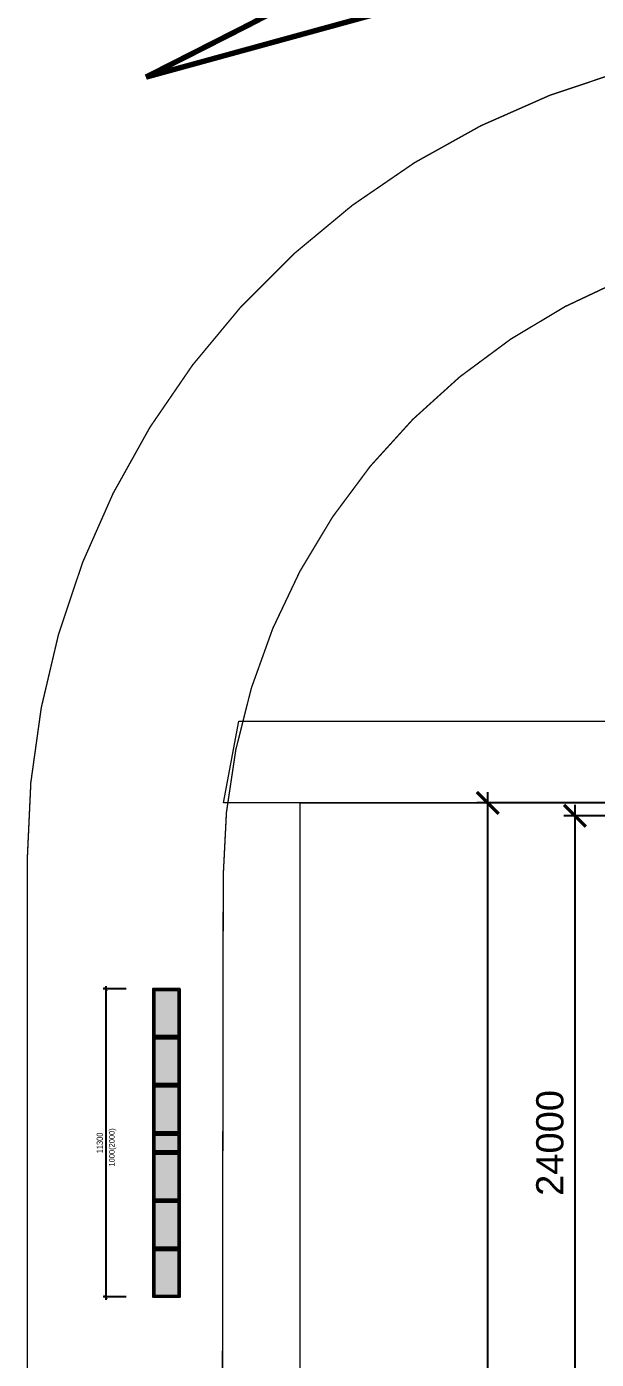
# Model space of a CAD drawing. Header units: millimetres. Extents: x 325046 to 1268204, y 1875583 to 2761998.
# Drawn here: x 676079 to 696971, y 2570956 to 2619836 of the extents above; entities that cross this region are included whole.
import ezdxf

# ---------------------------------------------------------------- set-up
doc = ezdxf.new("R2010")
doc.units = ezdxf.units.MM
doc.header["$LTSCALE"] = 100
doc.header["$PDMODE"] = 65
doc.layers.add('FASÁDY filling', color=7, linetype='Continuous', lineweight=5)
doc.layers.add('ŠFAF - okna', color=8, linetype='Continuous', lineweight=13)
for name, color, linetype, lineweight, true_color in [('Komunikace - obrys - 1.etapa', 7, 'Continuous', 15, 0x901be4), ('Komunikace - obrys - páteřní', 7, 'Continuous', 25, 0xd91268), ('Manipulační - obrys - 1. etapa', 7, 'Continuous', 13, 0x1a63a8), ('Pěší - obrys - 1. etapa', 7, 'Continuous', 13, 0x1a63a8)]:
    doc.layers.add(name, color=color, linetype=linetype, lineweight=lineweight, true_color=true_color)
for name, color, linetype in [('kóty 100', 5, 'Continuous'), ('Kóty osové', 5, 'Continuous'), ('OKNA - RASTR', 5, 'Continuous')]:
    doc.layers.add(name, color=color, linetype=linetype)
doc.styles.add('ARIAL NARROW', font='ARIALN.TTF')
doc.styles.add('ARIL-TENKÝ', font='arial.ttf')
doc.dimstyles.new('100', dxfattribs={"dimscale": 100, "dimtxt": 2.3, "dimasz": 1.5, "dimexe": 1, "dimexo": 4, "dimgap": 1, "dimtad": 1, "dimdec": 0, "dimzin": 0, "dimdsep": 46, "dimtxsty": 'ARIAL NARROW', "dimblk": 'ARCHTICK', "dimcen": 4, "dimdle": 1, "dimclrd": 256, "dimclre": 256, "dimclrt": 7, "dimadec": 0, "dimazin": 0, "dimtfac": 1, "dimtdec": 0, "dimtix": 1, "dimtofl": 0, "dimtmove": 0, "dimatfit": 2, "dimldrblk": 'OBLIQUE', "dimfxl": 1, "dimtolj": 1, "dimtzin": 0, "dimlwd": -1, "dimlwe": -1, "dimarcsym": 1})
doc.dimstyles.new('400', dxfattribs={"dimscale": 400, "dimtxt": 2.5, "dimasz": 2, "dimexe": 1, "dimexo": 12, "dimgap": 1, "dimtad": 1, "dimdec": 0, "dimzin": 0, "dimdsep": 46, "dimtxsty": 'ARIL-TENKÝ', "dimblk": 'ARCHTICK', "dimcen": 4, "dimdle": 1, "dimclrd": 256, "dimclre": 256, "dimclrt": 7, "dimadec": 0, "dimazin": 0, "dimtfac": 1, "dimtdec": 0, "dimtix": 1, "dimtofl": 0, "dimtmove": 0, "dimatfit": 0, "dimldrblk": 'OBLIQUE', "dimfxl": 1, "dimtolj": 1, "dimtzin": 0, "dimlwd": -1, "dimlwe": -1, "dimarcsym": 0})

# ---------------------------------------------------------------- blocks, each defined once
blk = doc.blocks.new('_ARCHTICK')
at = {"color": 0, "linetype": 'ByBlock', "const_width": 0.15}
blk.add_lwpolyline([(-0.5, -0.5), (0.5, 0.5)], dxfattribs=at)
blk = doc.blocks.new('*D295')
at = {"layer": 'Defpoints', "color": 0, "transparency": 16777216}
for p in [(705079, 2590893), (696183, 2566893), (706919, 2566893)]:
    blk.add_point(p, dxfattribs=at)
at = {"layer": 'Kóty osové', "transparency": 16777216}
for p, q in [((696183, 2591293), (696183, 2566493)), ((700279, 2590893), (695783, 2590893)), ((702119, 2566893), (695783, 2566893))]:
    blk.add_line(p, q, dxfattribs=at)
at = {"layer": 'Kóty osové', "transparency": 16777216, "xscale": 800, "yscale": 800, "zscale": 800}
for p, rotation in [((696183, 2590893), 90), ((696183, 2566893), 270)]:
    blk.add_blockref('_ARCHTICK', p, dxfattribs=dict(at, rotation=rotation))
at = {"layer": 'Kóty osové', "color": 7, "transparency": 16777216, "insert": (695272, 2578893), "char_height": 1000, "attachment_point": 5, "rotation": 90, "style": 'ARIL-TENKÝ'}
blk.add_mtext('\\A1;24000', dxfattribs=at)
blk = doc.blocks.new('_Oblique')
at = {"color": 0, "lineweight": -2}
blk.add_line((-0.5, -0.5), (0.5, 0.5), dxfattribs=at)
blk = doc.blocks.new('*D518')
at = {"layer": 'Defpoints', "color": 0, "ltscale": 100, "transparency": 16777216}
for p in [(680133, 2584543), (678980, 2573243), (680133, 2573243)]:
    blk.add_point(p, dxfattribs=at)
at = {"layer": 'kóty 100', "ltscale": 100, "transparency": 16777216}
for p, q in [((679733, 2584543), (678880, 2584543)), ((678980, 2584643), (678980, 2573143)), ((679733, 2573243), (678880, 2573243))]:
    blk.add_line(p, q, dxfattribs=at)
at = {"layer": 'kóty 100', "ltscale": 100, "transparency": 16777216, "xscale": 150, "yscale": 150, "zscale": 150}
for p, rotation in [((678980, 2584543), 90), ((678980, 2573243), 270)]:
    blk.add_blockref('_ARCHTICK', p, dxfattribs=dict(at, rotation=rotation))
at = {"layer": 'kóty 100', "color": 7, "ltscale": 100, "transparency": 16777216, "insert": (678763, 2578893), "char_height": 230, "attachment_point": 5, "rotation": 90, "style": 'ARIAL NARROW'}
blk.add_mtext('\\A1;11300', dxfattribs=at)
blk = doc.blocks.new('*D1558')
at = {"layer": 'Defpoints', "color": 0, "transparency": 16777216}
for p in [(692991, 2591363), (705684, 2591363), (705684, 2470423)]:
    blk.add_point(p, dxfattribs=at)
at = {"layer": 'Kóty osové', "transparency": 16777216}
for p, q in [((692991, 2470023), (692991, 2591763)), ((700884, 2591363), (692591, 2591363)), ((700884, 2470423), (692591, 2470423))]:
    blk.add_line(p, q, dxfattribs=at)
at = {"layer": 'Kóty osové', "transparency": 16777216, "xscale": 800, "yscale": 800, "zscale": 800}
for p, rotation in [((692991, 2591363), 90), ((692991, 2470423), 270)]:
    blk.add_blockref('_ARCHTICK', p, dxfattribs=dict(at, rotation=rotation))
at = {"layer": 'Kóty osové', "color": 7, "transparency": 16777216, "insert": (692080, 2530893), "char_height": 1000, "attachment_point": 5, "rotation": 90, "style": 'ARIL-TENKÝ'}
blk.add_mtext('\\A1;120940', dxfattribs=at)

msp = doc.modelspace()

# ---------------------------------------------------------------- hatches: boundary and pattern name
at = {"layer": 'FASÁDY filling', "true_color": 0x373f43}
h = msp.add_hatch(color=149, dxfattribs=at)
h.paths.add_polyline_path([(681703.7, 2584542.7), (680703.7, 2584542.7), (680703.7, 2582776.1), (681703.7, 2582776.1)])
h.paths.add_polyline_path([(680763.7, 2582836.1), (680763.7, 2584482.7), (681643.7, 2584482.7), (681643.7, 2582836.1)], flags=16)
h.paths.add_polyline_path([(681703.7, 2582776.1), (680703.7, 2582776.1), (680703.7, 2581009.4), (681703.7, 2581009.4)])
h.paths.add_polyline_path([(681643.7, 2582716.1), (681643.7, 2581069.4), (680763.7, 2581069.4), (680763.7, 2582716.1)], flags=16)
h.paths.add_polyline_path([(681703.7, 2581009.4), (680703.7, 2581009.4), (680703.7, 2579242.7), (681703.7, 2579242.7)])
h.paths.add_polyline_path([(681643.7, 2580949.4), (681643.7, 2579302.7), (680763.7, 2579302.7), (680763.7, 2580949.4)], flags=16)
h = msp.add_hatch(color=149, dxfattribs=at)
h.paths.add_polyline_path([(681703.7, 2579242.7), (680703.7, 2579242.7), (680703.7, 2578542.7), (681703.7, 2578542.7)])
h.paths.add_polyline_path([(680763.7, 2579182.7), (681643.7, 2579182.7), (681643.7, 2578602.7), (680763.7, 2578602.7)], flags=16)
msp.add_hatch(color=149, dxfattribs=at).paths.add_polyline_path([(680763.7, 2578552.7), (681643.7, 2578552.7), (681643.7, 2579232.7), (680763.7, 2579232.7)])
h = msp.add_hatch(color=149, dxfattribs=at)
h.paths.add_polyline_path([(681703.7, 2578542.7), (680703.7, 2578542.7), (680703.7, 2576776.1), (681703.7, 2576776.1)])
h.paths.add_polyline_path([(680763.7, 2576836.1), (680763.7, 2578482.7), (681643.7, 2578482.7), (681643.7, 2576836.1)], flags=16)
h.paths.add_polyline_path([(681703.7, 2576776.1), (680703.7, 2576776.1), (680703.7, 2575009.4), (681703.7, 2575009.4)])
h.paths.add_polyline_path([(681643.7, 2576716.1), (681643.7, 2575069.4), (680763.7, 2575069.4), (680763.7, 2576716.1)], flags=16)
h.paths.add_polyline_path([(681703.7, 2575009.4), (680703.7, 2575009.4), (680703.7, 2573242.7), (681703.7, 2573242.7)])
h.paths.add_polyline_path([(681643.7, 2574949.4), (681643.7, 2573302.7), (680763.7, 2573302.7), (680763.7, 2574949.4)], flags=16)
at = {"layer": 'ŠFAF - okna'}
h = msp.add_hatch(color=256, dxfattribs=at)
h.set_gradient(color1=(33, 33, 33), color2=(171, 171, 171))
h.paths.add_polyline_path([(681643.7, 2584482.7), (680763.7, 2584482.7), (680763.7, 2582836.1), (681643.7, 2582836.1)])
h.paths.add_polyline_path([(681643.7, 2582716.1), (680763.7, 2582716.1), (680763.7, 2581069.4), (681643.7, 2581069.4)])
h.paths.add_polyline_path([(680763.7, 2579302.7), (681643.7, 2579302.7), (681643.7, 2580949.4), (680763.7, 2580949.4)])
h = msp.add_hatch(color=256, dxfattribs=at)
h.set_gradient(color1=(33, 33, 33), color2=(171, 171, 171))
h.paths.add_polyline_path([(681643.7, 2578482.7), (680763.7, 2578482.7), (680763.7, 2576836.1), (681643.7, 2576836.1)])
h.paths.add_polyline_path([(681643.7, 2576716.1), (680763.7, 2576716.1), (680763.7, 2575069.4), (681643.7, 2575069.4)])
h.paths.add_polyline_path([(680763.7, 2573302.7), (681643.7, 2573302.7), (681643.7, 2574949.4), (680763.7, 2574949.4)])

# ---------------------------------------------------------------- linework, layer by layer
at = {"layer": 'Komunikace - obrys - 1.etapa', "const_width": 50}
msp.add_lwpolyline([(683105.6, 2424627.7, -0.409908), (701103.7, 2442362.7), (756229.3, 2442362.7, 0.1823104), (779342.4, 2451080, -0.3771817), (799815.1, 2451079.1, 0.1851001), (823594.2, 2442320.1), (995603.3, 2442362.7), (995601.3, 2449363.8), (830802.7, 2449363.2, -0.1831268), (804292.9, 2459409.4, 0.3789644), (775131.9, 2459409.3, -0.1831263), (748622.2, 2449362.9), (701103.7, 2449362.7, -0.4142146), (683103.7, 2467362.7), (683287.9, 2588698.6, -0.4137746), (706988.3, 2612362.6), (1097273.7, 2612362.7), (1097273.8, 2619345.1), (706104.2, 2619344.9, 0.414219), (676103.7, 2589344.9), (676103.7, 2424627.7)], format="xyb", dxfattribs=at)
at = {"layer": 'Komunikace - obrys - páteřní', "const_width": 200}
msp.add_lwpolyline([(706651.1, 2650362.7, -0.0339534), (705775.5, 2643640.4, -0.1230105), (700189.6, 2631842.2, -0.097027), (691580.2, 2623785.4, -0.0078047), (680451.9, 2617984.9, -0.073117), (753604.4, 2630571.5), (753604.4, 2630571.5), (758737.9, 2630324.9), (815669.8, 2630359.7, -0.9677443), (815678.7, 2619361.4), (836678.7, 2619358.7, -0.9962388), (836644.1, 2630362.6), (959603.7, 2630362.7, -0.999999), (959603.6, 2619362.7), (980603.6, 2619362.7, -1), (980603.6, 2630362.7), (1086985.3, 2630362.7, -0.0522306)], format="xyb", dxfattribs=at)
at = {"layer": 'Manipulační - obrys - 1. etapa'}
msp.add_lwpolyline([(686103.7, 2538862.7, 0.4393818), (683207.7, 2535862.6), (683225.9, 2547862.5, 0.443891), (686103.7, 2544862.7), (688103.7, 2544862.7, 0.4142135), (691103.7, 2547862.7), (686103.7, 2547862.7), (686103.7, 2591362.7), (702103.7, 2591362.7), (702103.7, 2470362.7), (686103.7, 2470362.7), (686103.7, 2535862.7), (691103.7, 2535862.7, 0.4142136), (688103.7, 2538862.7), (686103.7, 2538862.7)], format="xyb", dxfattribs=at)
at = {"layer": 'OKNA - RASTR'}
for points in [[(681703.7, 2584542.7), (680703.7, 2584542.7), (680703.7, 2582776.1), (681703.7, 2582776.1), (681703.7, 2584542.7)], [(681703.7, 2582776.1), (680703.7, 2582776.1), (680703.7, 2581009.4), (681703.7, 2581009.4), (681703.7, 2582776.1)], [(681703.7, 2581009.4), (680703.7, 2581009.4), (680703.7, 2579242.7), (681703.7, 2579242.7), (681703.7, 2581009.4)], [(681703.7, 2579242.7), (680703.7, 2579242.7), (680703.7, 2578542.7), (681703.7, 2578542.7), (681703.7, 2579242.7)], [(681703.7, 2578542.7), (680703.7, 2578542.7), (680703.7, 2576776.1), (681703.7, 2576776.1), (681703.7, 2578542.7)], [(681703.7, 2576776.1), (680703.7, 2576776.1), (680703.7, 2575009.4), (681703.7, 2575009.4), (681703.7, 2576776.1)], [(681703.7, 2575009.4), (680703.7, 2575009.4), (680703.7, 2573242.7), (681703.7, 2573242.7), (681703.7, 2575009.4)]]:
    msp.add_lwpolyline(points, dxfattribs=at)
for points in [[(681643.7, 2584482.7), (680763.7, 2584482.7), (680763.7, 2582836.1), (681643.7, 2582836.1)], [(681643.7, 2582716.1), (680763.7, 2582716.1), (680763.7, 2581069.4), (681643.7, 2581069.4)], [(681643.7, 2580949.4), (680763.7, 2580949.4), (680763.7, 2579302.7), (681643.7, 2579302.7)], [(681643.7, 2579182.7), (680763.7, 2579182.7), (680763.7, 2578602.7), (681643.7, 2578602.7)], [(681643.7, 2578482.7), (680763.7, 2578482.7), (680763.7, 2576836.1), (681643.7, 2576836.1)], [(681643.7, 2576716.1), (680763.7, 2576716.1), (680763.7, 2575069.4), (681643.7, 2575069.4)], [(681643.7, 2574949.4), (680763.7, 2574949.4), (680763.7, 2573302.7), (681643.7, 2573302.7)]]:
    msp.add_lwpolyline(points, close=True, dxfattribs=at)
at = {"layer": 'Pěší - obrys - 1. etapa'}
msp.add_lwpolyline([(705603.7, 2449362.8), (702103.7, 2449362.7), (702103.7, 2467362.7), (683103.7, 2467362.7), (683103.7, 2470362.7), (702103.7, 2470362.7), (702103.7, 2591362.7), (683291.9, 2591362.7), (683865.8, 2594362.7), (702103.7, 2594362.7), (702103.7, 2611836), (705683.7, 2612324.5), (705683.7, 2449362.8)], dxfattribs=at)

# ---------------------------------------------------------------- texts
at = {"layer": 'kóty 100', "color": 7, "ltscale": 100, "style": 'ARIAL NARROW'}
msp.add_text('1000(2000)', height=200, rotation=90, dxfattribs=at).set_placement((679301.6, 2578027.5))

# ---------------------------------------------------------------- dimensions: what is measured, and where the dimension line sits
at = {"layer": 'kóty 100', "ltscale": 100}
dim = msp.add_linear_dim(base=(678980.5, 2573242.7), p1=(680133.1, 2584542.7), p2=(680133.1, 2573242.7), angle=90, dimstyle='100', dxfattribs=at)
dim.commit()
dim.dimension.update_dxf_attribs({"geometry": '*D518', "text_midpoint": (678763, 2578892.7)})
at = {"layer": 'Kóty osové'}
for base, p1, p2, picture, middle in [((692991, 2591362.7), (705683.7, 2470422.7), (705683.7, 2591362.7), '*D1558', (692080.4, 2530892.7)), ((696182.8, 2566892.7), (705078.7, 2590892.7), (706918.6, 2566892.7), '*D295', (695272.2, 2578892.7))]:
    dim = msp.add_linear_dim(base=base, p1=p1, p2=p2, angle=90, dimstyle='400', dxfattribs=at)
    dim.commit()
    dim.dimension.update_dxf_attribs({"geometry": picture, "text_midpoint": middle})

doc.saveas('drawing.dxf')
